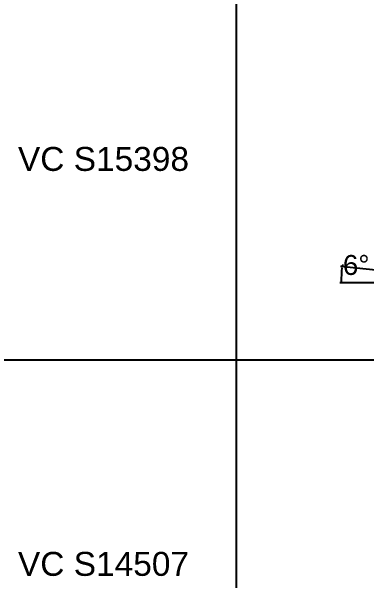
# Model space of a CAD drawing. Header units: millimetres. Extents: x 7018 to 13530, y 4187 to 5692.
# Drawn here: x 8005.5 to 8050, y 4669.9 to 4741.3 of the extents above; entities that cross this region are included whole.
import ezdxf

# ---------------------------------------------------------------- set-up
doc = ezdxf.new("R2010")
doc.units = ezdxf.units.MM
doc.layers.add('Dimension', color=3, linetype='Continuous')
doc.styles.get("Standard").update_dxf_attribs({"font": 'arial.ttf'})
doc.dimstyles.get("Standard").update_dxf_attribs({"dimtxt": 0.18, "dimasz": 0.18, "dimexe": 0.18, "dimexo": 0.0625, "dimgap": 0.09, "dimtad": 0, "dimtih": 1, "dimtoh": 1, "dimdec": 4, "dimzin": 0, "dimdsep": 46, "dimtxsty": 'Standard', "dimcen": 0.09, "dimadec": 0, "dimazin": 0, "dimtfac": 1, "dimtdec": 4, "dimtofl": 0, "dimtmove": 0, "dimatfit": 3, "dimfxl": 1, "dimtolj": 1, "dimtzin": 0, "dimarcsym": 0})

# ---------------------------------------------------------------- blocks, each defined once
blk = doc.blocks.new('*D3261')
at = {"layer": 'Defpoints', "color": 0, "transparency": 16777216}
for p in [(8046.796, 4707.928), (8059.394, 4707.978), (8066.531, 4707.228), (8066.662, 4707.22), (8136.802, 4707.133)]:
    blk.add_point(p, dxfattribs=at)
at = {"layer": 'Dimension', "color": 0, "lineweight": -2, "transparency": 16777216}
for p, q in [((8059.332, 4707.985), (8046.713, 4709.311)), ((8046.912, 4709.471), (8047.092, 4709.471)), ((8066.546, 4707.22), (8046.604, 4707.245))]:
    blk.add_line(p, q, dxfattribs=at)
for start, end in [(174.52021, 179.40865), (173.47979, 174)]:
    blk.add_arc((8066.609, 4707.22), 19.825, start, end, dxfattribs=at)
at = {"layer": 'Dimension', "color": 0, "transparency": 16777216}
for points in [[(8046.845, 4709.116), (8046.904, 4709.11), (8046.892, 4709.292)], [(8046.815, 4707.424), (8046.755, 4707.425), (8046.784, 4707.244)]]:
    blk.add_solid(points, dxfattribs=at)
at = {"layer": 'Dimension', "color": 0, "transparency": 16777216, "insert": (8048.67, 4709.471), "char_height": 2.5, "attachment_point": 5}
blk.add_mtext('\\A1;6°', dxfattribs=at)

msp = doc.modelspace()

# ---------------------------------------------------------------- linework, layer by layer
for p, q in [((8033.651, 4815.918), (8033.651, 4559.957)), ((7985.468, 4697.594), (8381.906, 4697.594))]:
    msp.add_line(p, q)

# ---------------------------------------------------------------- texts
at = {"char_height": 2.9997, "width": 34.34827, "attachment_point": 5}
for s, insert in [('VC S15398', (8017.019, 4722.754)), ('VC S14507', (8017.019, 4672.021))]:
    msp.add_mtext(s, dxfattribs=dict(at, insert=insert))

# ---------------------------------------------------------------- dimensions: what is measured, and where the dimension line sits
at = {"layer": 'Dimension'}
dim = msp.add_angular_dim_2l(base=(8046.796, 4707.928), line1=((8066.531, 4707.228), (8059.394, 4707.978)), line2=((8066.662, 4707.22), (8136.802, 4707.133)), dimstyle='Standard', override={"dimtxt": 2.5, "dimdec": 1, "dimadec": 0, "dimtp": 1, "dimtm": 1, "dimtdec": 0}, dxfattribs=at)
dim.commit()
dim.dimension.update_dxf_attribs({"geometry": '*D3261', "text_midpoint": (8048.67, 4709.471)})

doc.saveas('drawing.dxf')
